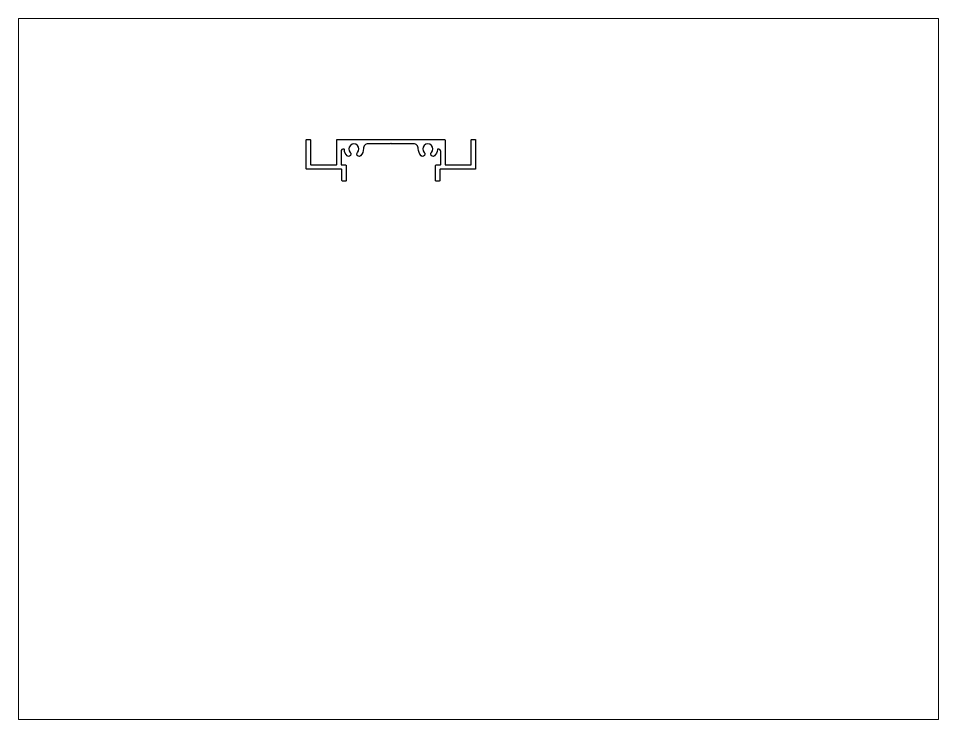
# Paper-space layout 'Layout1' of a CAD drawing. Extents: x 27 to 240, y 20 to 183.
# The model-space entities are those that its viewports show. They can reach past a viewport. Long polylines and large blocks are cut down to what shows.
import ezdxf

# ---------------------------------------------------------------- set-up
doc = ezdxf.new("R2010")
doc.units = 0
doc.header["$LTSCALE"] = 15
doc.layers.get('0').update_dxf_attribs({"linetype": 'CONTINUOUS'})

msp = doc.modelspace()

# ---------------------------------------------------------------- linework, layer by layer
at = {"color": 0, "linetype": 'CONTINUOUS', "ltscale": 0.05}
msp.add_lwpolyline([(176.48, 226.22), (176.48, 216.12, 0.414214), (176.78, 215.82), (187.18, 215.82, 0.414214), (187.48, 216.12), (187.48, 226.22, -0.414214), (187.78, 226.52), (188.98, 226.52, -0.414214), (189.28, 226.22), (189.28, 214.32, -0.414214), (188.98, 214.02), (174.58, 214.02, 0.414214), (174.28, 213.72), (174.28, 209.32, -0.414214), (173.98, 209.02), (172.78, 209.02, -0.414214), (172.48, 209.32), (172.48, 215.52, -0.414214), (172.78, 215.82), (174.38, 215.82, 0.414214), (174.68, 216.12), (174.68, 221.52, 0.46171), (173.52, 222.51, 0.347982), (173.27, 222.24, -0.1852), (172.05, 219.64, -0.661331), (170.53, 220.29), (170.53, 220.43, -0.195377), (170.78, 221.06, 2.368487), (167.77, 221.06, -0.195377), (168.03, 220.43), (168.03, 220.29, -0.661331), (166.5, 219.64, -0.21255), (165.28, 222.66, 0.424013), (163.28, 224.72), (154.08, 224.72), (153.78, 225.02), (153.48, 224.72), (144.27, 224.72, 0.424013), (142.27, 222.66, -0.21255), (141.05, 219.64, -0.661331), (139.53, 220.29), (139.53, 220.43, -0.195377), (139.78, 221.06, 2.368487), (136.77, 221.06, -0.195377), (137.03, 220.43), (137.03, 220.29, -0.661331), (135.5, 219.64, -0.1852), (134.29, 222.24, 0.347982), (134.03, 222.51, 0.46171), (132.88, 221.52), (132.88, 216.12, 0.414214), (133.18, 215.82), (134.78, 215.82, -0.414214), (135.08, 215.52), (135.08, 209.32, -0.414214), (134.78, 209.02), (133.58, 209.02, -0.414214), (133.28, 209.32), (133.28, 213.72, 0.414214), (132.98, 214.02), (118.58, 214.02, -0.414214), (118.28, 214.32), (118.28, 226.22, -0.414214), (118.58, 226.52), (119.78, 226.52, -0.414214), (120.08, 226.22), (120.08, 216.12, 0.414214), (120.38, 215.82), (130.78, 215.82, 0.414214), (131.08, 216.12), (131.08, 226.22, -0.414214), (131.38, 226.52), (176.18, 226.52, -0.414214)], format="xyb", close=True, dxfattribs=at)

psp = doc.layouts.get("Layout1")

# ---------------------------------------------------------------- viewports
at = {"layer": '0', "color": 0, "linetype": 'BYBLOCK', "ltscale": 0.05}
psp.add_viewport(center=(133.35, 101.6), size=(213.36, 162.56), view_center_point=(190.51, 130.3), view_height=293.8955, dxfattribs=at)

doc.saveas('drawing.dxf')
